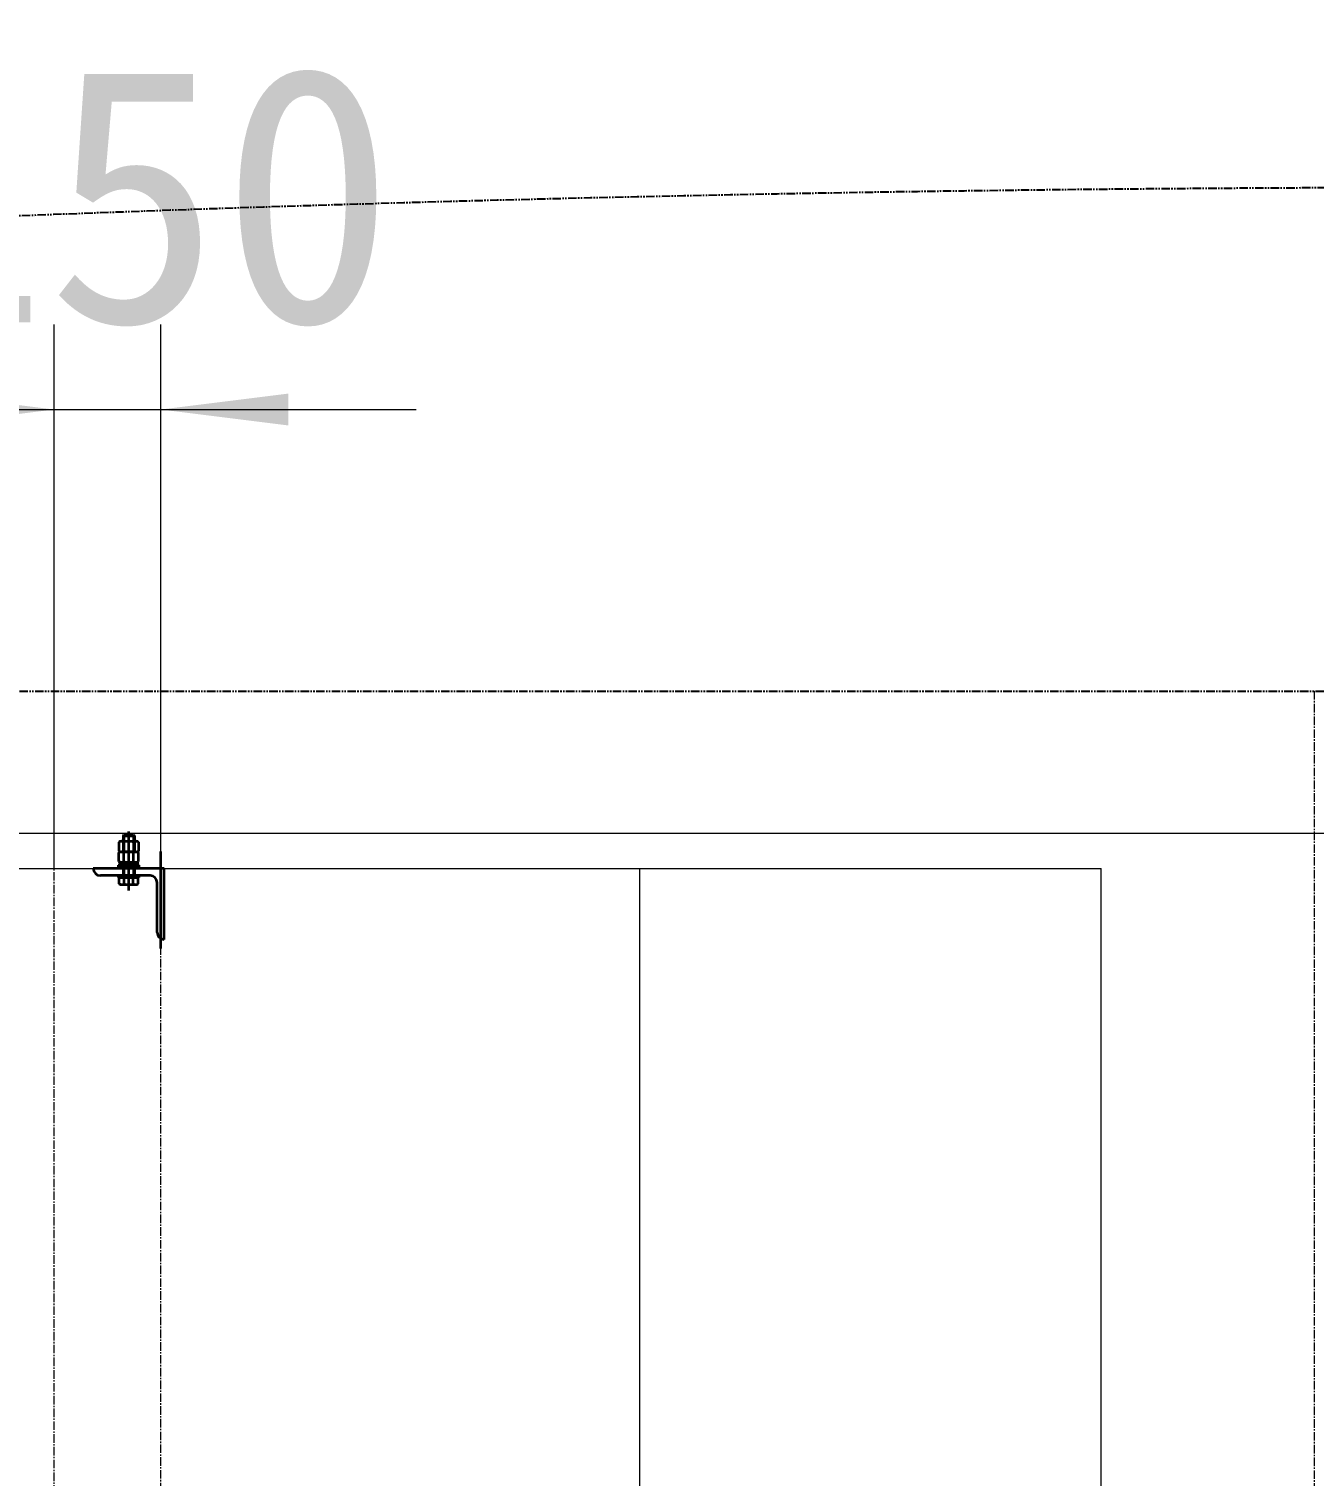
# Model space of a CAD drawing. Header units: millimetres. Extents: x -50460 to 50460, y -35640 to 35640.
# Drawn here: x 33035 to 34846, y 26858 to 28897 of the extents above; entities that cross this region are included whole.
import ezdxf

# ---------------------------------------------------------------- set-up
doc = ezdxf.new("R2010")
doc.units = ezdxf.units.MM
doc.linetypes.add('双点画线', pattern=[22, 12, -2, 2, -2, 2, -2])
doc.linetypes.add('点画线', pattern=[18, 12, -2, 2, -2])
doc.layers.get('0').update_dxf_attribs({"lineweight": 35})
for name, color, linetype, lineweight in [('7', 30, '双点画线', 18), ('中心线层', 1, '点画线', 18), ('尺寸线层', 4, 'Continuous', 18)]:
    doc.layers.add(name, color=color, linetype=linetype, lineweight=lineweight)
doc.styles.get("Standard").update_dxf_attribs({"font": ''})
doc.styles.get('Standard').set_extended_font_data('宋体')
doc.dimstyles.new('AM_DEMATIC$0', dxfattribs={"dimscale": 120, "dimtxt": 3, "dimasz": 1.5, "dimexe": 1, "dimexo": 0, "dimgap": 1, "dimtad": 1, "dimdsep": 46, "dimtxsty": 'Standard', "dimblk": '_CAXARROW', "dimcen": 0, "dimdle": 3, "dimclrd": 256, "dimclre": 256, "dimclrt": 2, "dimadec": 0, "dimazin": 2, "dimtfac": 0.707107, "dimtdec": 3, "dimtmove": 0, "dimatfit": 3, "dimfxl": 1, "dimfrac": 2, "dimtolj": 1, "dimlwd": 18, "dimarcsym": 0})

# ---------------------------------------------------------------- blocks, each defined once
blk = doc.blocks.new('*X663')
at = {"layer": '7', "linetype": 'Continuous', "lineweight": 35}
for p, q in [((-8, 46.1), (-6.8, 47.3)), ((-8, 46.1), (-8, 23.5)), ((-8, 46.1), (8, 46.1)), ((-6.8, 47.3), (-6.8, 23.5)), ((-6.8, 47.3), (6.8, 47.3)), ((0, -31.1), (0, 52.1)), ((6.8, 47.3), (6.8, 23.5)), ((6.8, 47.3), (8, 46.1)), ((8, 46.1), (8, 23.5)), ((-12.1, 38.3), (-13.9, 37.2)), ((-13.9, 37.2), (-13.9, 24.5)), ((-12.1, 23.5), (-13.9, 24.5)), ((-12.1, 23.5), (-13.9, 22.4)), ((-13.9, 9.7), (-13.9, 22.4)), ((-12.1, 38.3), (12.1, 38.3)), ((-12.1, 23.5), (12.1, 23.5)), ((-12.1, 23.5), (12.1, 23.5)), ((-12.1, 23.5), (12.1, 23.5)), ((-12.1, 23.5), (12.1, 23.5)), ((-6.9, 37.2), (-6.9, 24.5)), ((-6.9, 9.7), (-6.9, 22.4)), ((6.9, 37.2), (6.9, 24.5)), ((6.9, 9.7), (6.9, 22.4)), ((12.1, 38.3), (13.9, 37.2)), ((12.1, 23.5), (13.9, 24.5)), ((12.1, 23.5), (13.9, 22.4)), ((13.9, 37.2), (13.9, 24.5)), ((13.9, 9.7), (13.9, 22.4)), ((50, 0), (-50, 0)), ((14.7, 4.7), (-14.7, 4.7)), ((-14.7, 4.7), (-14.7, 2)), ((-14.7, 2), (14.7, 2)), ((-12.1, 8.7), (-13.9, 9.7)), ((-12.2, 8.7), (12.2, 8.7)), ((-12.2, 4.7), (-12.2, 8.7)), ((12.2, 4.7), (-12.2, 4.7)), ((-12.1, 8.7), (12.1, 8.7)), ((-8, 2), (-8, -12.7)), ((-6.8, 2), (-6.8, -12.7)), ((-1.1, 4.7), (0, 8.7)), ((0, 4.7), (1.1, 8.7)), ((6.8, 2), (6.8, -12.7)), ((8, 2), (8, -12.7)), ((12.1, 8.7), (13.9, 9.7)), ((12.2, 8.7), (12.2, 4.7)), ((14.7, 2), (14.7, 4.7)), ((50, -100), (50, 0)), ((30, -10), (-40, -10)), ((14.7, -10), (-14.7, -10)), ((-14.7, -10), (-14.7, -12.7)), ((-14.7, -12.7), (14.7, -12.7)), ((-11.6, -12.7), (-13.4, -13.7)), ((-13.4, -21.6), (-13.4, -13.7)), ((-11.6, -12.7), (11.6, -12.7)), ((-6.4, -21.6), (-6.4, -13.7)), ((6.4, -21.6), (6.4, -13.7)), ((11.6, -12.7), (13.4, -13.7)), ((13.4, -21.6), (13.4, -13.7)), ((14.7, -12.7), (14.7, -10)), ((40, -90), (40, -20)), ((-11.6, -22.7), (-13.4, -21.6)), ((-11.6, -22.7), (11.6, -22.7)), ((11.6, -22.7), (13.4, -21.6))]:
    blk.add_line(p, q, dxfattribs=at)
for centre, radius, start, end in [((-10.4, 31.9), 6.38, 57.1328, 122.8672), ((-10.4, 29.8), 6.38, 237.1328, 302.8672), ((-10.4, 17.1), 6.38, 57.1328, 122.8672), ((0, 14.3), 24, 73.2213, 106.7787), ((0, 47.5), 24, 253.2213, 286.7787), ((0, -0.5), 24, 73.2213, 106.7787), ((10.4, 31.9), 6.38, 57.1328, 122.8672), ((10.4, 29.8), 6.38, 237.1328, 302.8672), ((10.4, 17.1), 6.38, 57.1328, 122.8672), ((-40, 0), 10, 180, 270), ((-10.4, 15), 6.38, 237.1328, 302.8672), ((0, 32.7), 24, 253.2213, 286.7787), ((10.4, 15), 6.38, 237.1328, 302.8672), ((-9.9, -19), 6.38, 57.1328, 122.8672), ((0, -33.5), 20.8, 71.9883, 108.0117), ((9.9, -19), 6.38, 57.1328, 122.8672), ((30, -20), 10, 0, 90), ((-9.9, -16.3), 6.38, 237.1328, 302.8672), ((0, -1.8), 20.8, 251.9883, 288.0117), ((9.9, -16.3), 6.38, 237.1328, 302.8672), ((50, -90), 10, 180, 270)]:
    blk.add_arc(centre, radius, start, end, dxfattribs=at)
at = {"layer": '中心线层', "linetype": 'Continuous', "lineweight": 35}
blk.add_line((45, -112.5), (45, 24.1), dxfattribs=at)
blk = doc.blocks.new('*X661')
at = {"layer": '中心线层', "linetype": '点画线', "lineweight": 18}
blk.add_line((0, 162.5), (0, 7150), dxfattribs=at)
at = {"layer": '尺寸线层'}
blk.add_blockref('*X663', (-45, 7250), dxfattribs=at)
blk = doc.blocks.new('*X709')
at = {"layer": '尺寸线层', "linetype": 'Continuous', "lineweight": 18, "transparency": 16777216}
for points in [[(33071.1, 28361.1), (32891.1, 28383.6), (32891.1, 28338.6)], [(33221.1, 28361.1), (33401.1, 28383.6), (33401.1, 28338.6)]]:
    blk.add_hatch(color=256, dxfattribs=at).paths.add_polyline_path(points, flags=0)
at = {"layer": '尺寸线层', "transparency": 16777216}
for p, q in [((33071.1, 27717.4), (33071.1, 28481.1)), ((33221.1, 27738.5), (33221.1, 28481.1))]:
    blk.add_line(p, q, dxfattribs=at)
at = {"layer": '尺寸线层', "linetype": 'Continuous', "lineweight": 18, "transparency": 16777216}
blk.add_line((32711.1, 28361.1), (33581.1, 28361.1), dxfattribs=at)
at = {"layer": '尺寸线层', "color": 2, "transparency": 16777216, "insert": (33183.5, 28661.1), "char_height": 360, "width": 1368, "attachment_point": 5, "line_spacing_factor": 1.37}
blk.add_mtext('150', dxfattribs=at)
blk = doc.blocks.new('_CAXARROW')
blk.add_hatch(color=0).paths.add_polyline_path([(0, 0), (-1, 0.125), (-1, -0.125)], flags=0)
blk = doc.blocks.new('*X1092')
at = {"layer": '7', "linetype": '双点画线', "lineweight": 25}
blk.add_line((-8380, 7700), (8800, 7700), dxfattribs=at)
blk.add_open_spline([(8800, 7700), (5896.6, 8179.3), (138.5, 8650.4), (-5614, 8156.9), (-8380, 7700)], degree=3, knots=[0, 0, 0, 0, 39080.357816, 76311.847419, 76311.847419, 76311.847419, 76311.847419], dxfattribs=at)
at = {"layer": '中心线层'}
blk.add_line((0, 7700), (0, 0), dxfattribs=at)

msp = doc.modelspace()

# ---------------------------------------------------------------- linework, layer by layer
at = {"layer": '中心线层', "linetype": '点画线', "lineweight": 18}
msp.add_line((33071.063, 20461.445), (33071.063, 27717.445), dxfattribs=at)
at = {"layer": '尺寸线层'}
for p, q in [((28046.063, 27764.445), (41646.063, 27764.445)), ((31596.063, 27714.445), (34546.063, 27714.445)), ((33896.063, 20464.445), (33896.063, 27714.445)), ((34546.063, 20464.445), (34546.063, 27714.445))]:
    msp.add_line(p, q, dxfattribs=at)

# ---------------------------------------------------------------- block references
for name, p in [('*X1092', (34846.063, 20264.445)), ('*X661', (33221.063, 20464.445))]:
    msp.add_blockref(name, p, dxfattribs=at)

# ---------------------------------------------------------------- dimensions: what is measured, and where the dimension line sits
dim = msp.add_linear_dim(base=(33221.063, 28361.053), p1=(33071.063, 27717.445), p2=(33221.063, 27738.535), dimstyle='AM_DEMATIC$0', override={"dimsah": 1, "dimtfill": 1, "dimtzin": 8}, dxfattribs=at)
dim.commit()
dim.dimension.update_dxf_attribs({"geometry": '*X709', "text_midpoint": (33170.534, 28361.053), "dimtype": 160})

doc.saveas('drawing.dxf')
